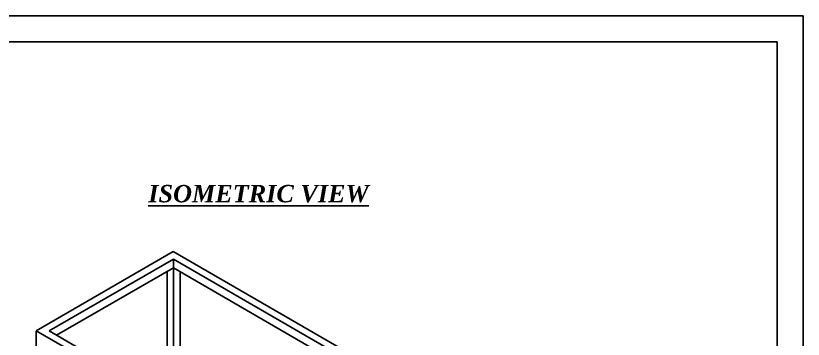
# Model space of a CAD drawing. Header units: millimetres. Extents: x 193 to 490, y 603 to 1473.
# Drawn here: x 308.1 to 489.8, y 738.1 to 812.7 of the extents above; entities that cross this region are included whole.
import ezdxf

# ---------------------------------------------------------------- set-up
doc = ezdxf.new("R2010")
doc.units = ezdxf.units.MM
doc.styles.get("Standard").update_dxf_attribs({"font": ''})
doc.styles.get('Standard').set_extended_font_data('Arial')

msp = doc.modelspace()

# ---------------------------------------------------------------- linework, layer by layer
for p, q in [((192.81, 812.71), (489.81, 812.71)), ((489.81, 812.71), (489.81, 602.71)), ((198.81, 806.71), (483.81, 806.71)), ((483.81, 806.71), (483.81, 608.71)), ((312.8, 740.11), (344.41, 758.37)), ((344.41, 758.37), (408.11, 721.59)), ((344.41, 758.37), (408.24, 721.51)), ((344.45, 756.61), (315.77, 740.05)), ((344.45, 756.61), (315.77, 740.05)), ((389.01, 730.88), (344.45, 756.61)), ((344.45, 756.61), (344.45, 731.15)), ((344.45, 754.62), (317.49, 739.05)), ((344.45, 754.62), (387.27, 729.88)), ((343.04, 753.81), (343.04, 730.85)), ((346.02, 753.79), (346.02, 728.76)), ((360.32, 712.67), (312.8, 740.11)), ((312.8, 740.03), (312.8, 709.37)), ((312.95, 740.03), (312.95, 740.03)), ((315.77, 740.05), (360.32, 714.32))]:
    msp.add_line(p, q)

# ---------------------------------------------------------------- texts
at = {"insert": (309.22, 773.71), "char_height": 4, "attachment_point": 1}
msp.add_mtext_dynamic_manual_height_columns('\\pxqc;{\\fTimes New Roman|b1|i1|c0|p18;\\LISOMETRIC VIEW}', width=109.7734, gutter_width=12.5, heights=[0], dxfattribs=at)

doc.saveas('drawing.dxf')
